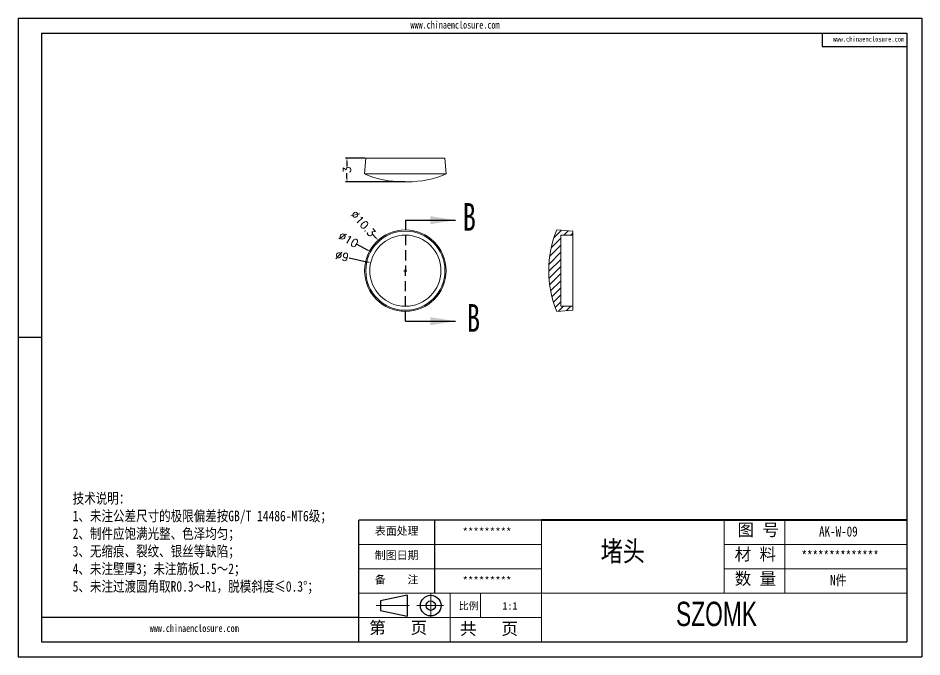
# Model space of a CAD drawing. Header units: inches. Extents: x 1171 to 2510, y 1089 to 1492.
# Drawn here: x 2395.7 to 2509.9, y 1088.5 to 1169.3 of the extents above; entities that cross this region are included whole.
import ezdxf

# ---------------------------------------------------------------- set-up
doc = ezdxf.new("R2010")
doc.units = ezdxf.units.IN
doc.linetypes.add('CENTER2', pattern=[28.575, 19.05, -3.175, 3.175, -3.175])
doc.linetypes.add('HIDDEN', pattern=[1.905, 1.27, -0.635])
doc.layers.add('文字', color=81, linetype='Continuous')
for name, color, linetype, lineweight in [('粗实线', 7, 'Continuous', 30), ('细实线', 3, 'Continuous', 9), ('细点划线', 2, 'CENTER2', 9)]:
    doc.layers.add(name, color=color, linetype=linetype, lineweight=lineweight)
doc.styles.add('SLDTEXTSTYLE5', font='TXT', dxfattribs={"width": 0.7})
doc.styles.get("Standard").update_dxf_attribs({"font": 'txt', "bigfont": 'gbcbig.shx'})
doc.styles.add('宋体', font='', dxfattribs={"width": 0.8, "height": 3.5})
doc.styles.add('长仿宋', font='', dxfattribs={"width": 0.7, "height": 4})
doc.styles.get('宋体').set_extended_font_data('SimSun')
doc.styles.get('长仿宋').set_extended_font_data('SimSun')
doc.dimstyles.new('1', dxfattribs={"dimtxt": 1, "dimasz": 0.5, "dimexe": 0.18, "dimexo": 0.0625, "dimgap": 0.09, "dimtad": 0, "dimzin": 12, "dimdsep": 46, "dimtxsty": 'Standard', "dimcen": 0.2, "dimclrd": 3, "dimclre": 3, "dimadec": 0, "dimazin": 0, "dimtfac": 1, "dimtofl": 0, "dimtmove": 0, "dimatfit": 3, "dimfxl": 0, "dimtolj": 1, "dimtzin": 0, "dimarcsym": 0})

# ---------------------------------------------------------------- blocks, each defined once
blk = doc.blocks.new('*D141')
at = {"color": 3, "lineweight": -2, "transparency": 16777216}
for p, q in [((2439.55, 1151.58), (2437.05, 1151.58)), ((2437.23, 1151.08), (2437.23, 1150.5)), ((2437.23, 1149.08), (2437.23, 1149.65)), ((2444.55, 1148.58), (2437.05, 1148.58))]:
    blk.add_line(p, q, dxfattribs=at)
at = {"color": 3, "transparency": 16777216}
for points in [[(2437.14, 1151.08), (2437.31, 1151.08), (2437.23, 1151.58)], [(2437.14, 1149.08), (2437.31, 1149.08), (2437.23, 1148.58)]]:
    blk.add_solid(points, dxfattribs=at)
at = {"layer": 'Defpoints', "color": 0, "transparency": 16777216}
for p in [(2437.23, 1151.58), (2439.61, 1151.58), (2444.61, 1148.58)]:
    blk.add_point(p, dxfattribs=at)
at = {"color": 0, "transparency": 16777216, "insert": (2437.23, 1150.08), "char_height": 1, "attachment_point": 5, "rotation": 90}
blk.add_mtext('\\A1;3', dxfattribs=at)
blk = doc.blocks.new('*D142')
at = {"color": 3, "lineweight": -2, "transparency": 16777216}
for p, q in [((2440.51, 1141.92), (2440.84, 1141.55)), ((2444.41, 1137.34), (2444.81, 1137.34)), ((2444.61, 1137.14), (2444.61, 1137.54))]:
    blk.add_line(p, q, dxfattribs=at)
at = {"color": 3, "transparency": 16777216}
blk.add_solid([(2440.9, 1141.61), (2440.78, 1141.49), (2441.18, 1141.18)], dxfattribs=at)
at = {"layer": 'Defpoints', "color": 0, "transparency": 16777216}
for p in [(2441.18, 1141.18), (2448.05, 1133.51)]:
    blk.add_point(p, dxfattribs=at)
at = {"color": 0, "transparency": 16777216, "insert": (2439.28, 1143.29), "char_height": 1, "attachment_point": 5, "rotation": 311.8645}
blk.add_mtext('\\A1;∅10.3', dxfattribs=at)
blk = doc.blocks.new('*D143')
at = {"color": 3, "lineweight": -2, "transparency": 16777216}
for p, q in [((2438.46, 1140.7), (2439.79, 1139.98)), ((2444.41, 1137.34), (2444.81, 1137.34)), ((2444.61, 1137.14), (2444.61, 1137.54))]:
    blk.add_line(p, q, dxfattribs=at)
at = {"color": 3, "transparency": 16777216}
blk.add_solid([(2439.83, 1140.05), (2439.75, 1139.91), (2440.22, 1139.74)], dxfattribs=at)
at = {"layer": 'Defpoints', "color": 0, "transparency": 16777216}
for p in [(2440.22, 1139.74), (2449, 1134.94)]:
    blk.add_point(p, dxfattribs=at)
at = {"color": 0, "transparency": 16777216, "insert": (2437.43, 1141.26), "char_height": 1, "attachment_point": 5, "rotation": 331.3437}
blk.add_mtext('\\A1;∅10', dxfattribs=at)
blk = doc.blocks.new('*D144')
at = {"color": 3, "lineweight": -2, "transparency": 16777216}
for p, q in [((2437.51, 1138.97), (2439.74, 1138.46)), ((2444.41, 1137.34), (2444.81, 1137.34)), ((2444.61, 1137.14), (2444.61, 1137.54))]:
    blk.add_line(p, q, dxfattribs=at)
at = {"color": 3, "transparency": 16777216}
blk.add_solid([(2439.76, 1138.54), (2439.72, 1138.38), (2440.23, 1138.35)], dxfattribs=at)
at = {"layer": 'Defpoints', "color": 0, "transparency": 16777216}
for p in [(2440.23, 1138.35), (2449, 1136.34)]:
    blk.add_point(p, dxfattribs=at)
at = {"color": 0, "transparency": 16777216, "insert": (2436.61, 1139.18), "char_height": 1, "attachment_point": 5, "rotation": 347.0929}
blk.add_mtext('\\A1;∅9', dxfattribs=at)

msp = doc.modelspace()

# ---------------------------------------------------------------- hatches: boundary and pattern name
at = {"linetype": 'Continuous', "lineweight": 0}
h = msp.add_hatch(dxfattribs=at)
h.set_pattern_fill('ANSI31', color=4, scale=0.2, angle=3e-322, style=0)
edge = h.paths.add_edge_path(flags=0)
edge.add_arc((2475.109, 1137.068), 12.353, 178.72848, 203.24882)
edge.add_line((2463.759, 1132.192), (2465.759, 1132.342))
edge.add_line((2465.759, 1132.342), (2465.759, 1132.842))
edge.add_line((2465.759, 1132.842), (2464.259, 1132.842))
edge.add_line((2464.259, 1132.842), (2464.259, 1141.842))
edge.add_line((2464.259, 1141.842), (2465.759, 1141.842))
edge.add_line((2465.759, 1141.842), (2465.759, 1142.342))
edge.add_line((2465.759, 1142.342), (2463.759, 1142.492))
edge.add_arc((2475.109, 1137.616), 12.353, 156.75118, 181.27152)

# ---------------------------------------------------------------- linework, layer by layer
for p, q in [((2395.665, 1169.279), (2509.894, 1169.279)), ((2395.665, 1169.279), (2395.665, 1088.511)), ((2509.894, 1169.279), (2509.894, 1088.511)), ((2398.621, 1167.356), (2507.97, 1167.356)), ((2398.621, 1167.356), (2398.621, 1090.434)), ((2497.287, 1167.356), (2497.287, 1165.686)), ((2507.97, 1167.356), (2507.97, 1090.434)), ((2497.287, 1165.686), (2507.97, 1165.686)), ((2398.621, 1128.895), (2395.665, 1128.895)), ((2395.665, 1125.904), (2395.665, 1088.511)), ((2461.818, 1105.819), (2438.741, 1105.819)), ((2438.741, 1090.434), (2438.741, 1105.819)), ((2448.356, 1096.588), (2448.356, 1105.819)), ((2438.741, 1093.511), (2398.621, 1093.511)), ((2398.621, 1090.434), (2507.97, 1090.434)), ((2395.665, 1088.511), (2509.894, 1088.511)), ((2395.665, 1088.511), (2448.549, 1088.511))]:
    msp.add_line(p, q)
at = {"color": 7, "linetype": 'Continuous', "lineweight": 15}
for p, q in [((2439.612, 1151.58), (2439.462, 1149.58)), ((2449.612, 1151.58), (2439.612, 1151.58)), ((2449.762, 1149.58), (2449.612, 1151.58)), ((2449.762, 1149.58), (2439.462, 1149.58)), ((2444.338, 1148.577), (2444.886, 1148.577)), ((2465.759, 1142.342), (2463.759, 1142.492)), ((2465.759, 1141.842), (2465.759, 1142.342)), ((2465.759, 1141.842), (2464.259, 1141.842)), ((2464.259, 1132.842), (2464.259, 1141.842)), ((2465.759, 1132.842), (2465.759, 1141.842)), ((2462.756, 1137.616), (2462.756, 1137.068)), ((2463.759, 1132.192), (2465.759, 1132.342)), ((2464.259, 1132.842), (2465.759, 1132.842)), ((2465.759, 1132.342), (2465.759, 1132.842))]:
    msp.add_line(p, q, dxfattribs=at)
at = {"color": 7, "linetype": 'HIDDEN', "lineweight": 30}
for p, q in [((2444.612, 1143.728), (2444.612, 1137.378)), ((2444.612, 1130.956), (2444.612, 1137.306))]:
    msp.add_line(p, q, dxfattribs=at)
at = {"color": 7, "linetype": 'Continuous', "lineweight": 30}
for p, q in [((2444.612, 1143.728), (2450.962, 1143.728)), ((2444.612, 1130.956), (2450.962, 1130.956))]:
    msp.add_line(p, q, dxfattribs=at)
at = {"color": 7, "linetype": 'Continuous', "lineweight": 15}
for radius in [5.15, 5, 4.5]:
    msp.add_circle((2444.612, 1137.342), radius, dxfattribs=at)
for centre, start, end in [((2444.338, 1160.929), 246.75118, 270), ((2444.886, 1160.929), 270, 293.24882), ((2475.109, 1137.616), 156.75118, 181.27152), ((2475.109, 1137.068), 178.72848, 203.24882)]:
    msp.add_arc(centre, 12.353, start, end, dxfattribs=at)
at = {"color": 7, "linetype": 'Continuous', "lineweight": 30}
for points in [[(2450.962, 1143.728), (2447.787, 1144.236), (2447.787, 1143.22)], [(2450.962, 1130.956), (2447.787, 1131.464), (2447.787, 1130.448)]]:
    msp.add_solid(points, dxfattribs=at)
at = {"layer": '粗实线', "color": 7, "lineweight": 40}
msp.add_line((2507.97, 1105.819), (2461.818, 1105.819), dxfattribs=at)
at = {"layer": '粗实线', "color": 7}
for p, q in [((2444.822, 1096.3), (2441.46, 1095.588)), ((2441.46, 1095.588), (2441.46, 1094.399)), ((2444.822, 1096.3), (2444.822, 1093.665)), ((2441.46, 1094.399), (2444.822, 1093.665))]:
    msp.add_line(p, q, dxfattribs=at)
for radius in [1.307, 0.594]:
    msp.add_circle((2447.814, 1094.993), radius, dxfattribs=at)
at = {"layer": '细实线', "color": 7}
for p, q in [((2461.818, 1105.819), (2461.818, 1090.434)), ((2484.894, 1105.819), (2484.894, 1096.588)), ((2492.586, 1105.819), (2492.586, 1096.653)), ((2461.818, 1102.742), (2438.741, 1102.742)), ((2507.97, 1102.742), (2484.894, 1102.742)), ((2461.818, 1099.665), (2438.741, 1099.665)), ((2507.97, 1099.665), (2484.894, 1099.665)), ((2507.97, 1096.588), (2438.741, 1096.588)), ((2450.279, 1096.588), (2450.279, 1090.434)), ((2454.126, 1096.588), (2454.126, 1093.511)), ((2461.818, 1093.511), (2438.741, 1093.511))]:
    msp.add_line(p, q, dxfattribs=at)
at = {"layer": '细点划线', "color": 7}
for p, q in [((2447.814, 1096.498), (2447.814, 1093.511)), ((2440.924, 1094.993), (2445.08, 1094.993)), ((2446.066, 1094.993), (2449.445, 1094.993))]:
    msp.add_line(p, q, dxfattribs=at)

# ---------------------------------------------------------------- texts
at = {"color": 7, "linetype": 'Continuous', "char_height": 3.5, "attachment_point": 1, "style": 'SLDTEXTSTYLE5'}
for insert in [(2451.859, 1145.886), (2452.387, 1133.114)]:
    msp.add_mtext('B', dxfattribs=dict(at, insert=insert))
at = {"char_height": 1.01188, "width": 575.09983, "attachment_point": 1}
for s, insert in [('{\\fSimHei|b0|i0|c134|p49;表面处理}', (2440.748, 1104.945)), ('{\\fSimHei|b0|i0|c134|p49;*********}', (2451.831, 1104.815)), ('{\\fSimHei|b0|i0|c134|p49;制图日期}', (2440.748, 1101.869)), ('{\\fSimHei|b0|i0|c134|p49;备    注}', (2440.748, 1098.792)), ('{\\fSimHei|b0|i0|c134|p49;*********}', (2451.831, 1098.662))]:
    msp.add_mtext(s, dxfattribs=dict(at, insert=insert))
at = {"layer": '文字', "color": 0, "attachment_point": 1, "style": '宋体'}
for s, insert, char_height, width in [('www.chinaenclosure.com', (2445.255, 1168.891), 0.94015, 16.51753), ('www.chinaenclosure.com', (2498.663, 1166.933), 0.62677, 11.01169), ('{\\H1.111x;技术说明：\\P1、未注公差尺寸的极限偏差按GB/T 14486-MT6级；\\P2、制件应饱满光整、色泽均匀；\\P3、无缩痕、裂纹、银丝等缺陷；\\P4、未注壁厚3；未注筋板1.5～2；\\P5、未注过渡圆角取R0.3～R1，脱模斜度≤0.3%%D；}', (2402.562, 1109.228), 1.2019, 43.7771), ('{\\H1.111x;AK-W-09}', (2496.891, 1105.015), 1.15382, 13.33946), ('堵头', (2469.287, 1103.162), 2.564, 32.7804), ('{\\H1.111x;**************}', (2494.672, 1101.938), 1.15382, 13.33946), ('{\\H1.111x;N件}', (2498.287, 1098.861), 1.15382, 13.33946), ('www.chinaenclosure.com', (2412.294, 1092.611), 0.94015, 16.51753)]:
    msp.add_mtext(s, dxfattribs=dict(at, insert=insert, char_height=char_height, width=width))
at = {"layer": '粗实线', "insert": (2478.815, 1095.486), "char_height": 3.07685, "width": 34.50388, "attachment_point": 1, "style": '长仿宋'}
msp.add_mtext('{\\fSTXinwei|b0|i0|c134|p2;SZOMK}', dxfattribs=at)
at = {"layer": '细实线', "color": 7, "attachment_point": 1}
for s, insert, char_height, width in [('{\\fSimSun|b0|i0|c134|p54;图 号}', (2486.586, 1105.352), 1.53843, 7.69214), ('{\\fSimSun|b0|i0|c134|p54;材 料   }', (2486.221, 1102.275), 1.53843, 7.69214), ('{\\fSimSun|b0|i0|c134|p54;数 量}', (2486.229, 1099.183), 1.53843, 6.95081), ('{\\fSimSun|b0|i0|c134|p54;比例}', (2451.356, 1095.423), 0.92306, 4.05193), ('{\\fSimSun|b0|i0|c134|p54;1:1}', (2456.885, 1095.423), 0.92306, 4.05193), ('{\\fSimSun|b0|i0|c134|p54;第   页}', (2440.036, 1092.982), 1.53843, 11.5382), ('{\\fSimSun|b0|i0|c134|p54; 共   页}', (2450.468, 1092.852), 1.53843, 11.5382)]:
    msp.add_mtext(s, dxfattribs=dict(at, insert=insert, char_height=char_height, width=width))

# ---------------------------------------------------------------- dimensions: what is measured, and where the dimension line sits
dim = msp.add_linear_dim(base=(2437.227, 1151.58), p1=(2444.612, 1148.577), p2=(2439.612, 1151.58), angle=90, dimstyle='1')
dim.commit()
dim.dimension.update_dxf_attribs({"geometry": '*D141', "text_midpoint": (2437.227, 1150.078)})
dim = msp.add_diameter_dim_2p(p1=(2448.049, 1133.507), p2=(2441.175, 1141.177), dimstyle='1')
dim.commit()
dim.dimension.update_dxf_attribs({"geometry": '*D142', "text_midpoint": (2439.28, 1143.292)})
for p1, p2, picture, middle in [((2449, 1134.944), (2440.225, 1139.74), '*D143', (2437.435, 1141.264)), ((2448.998, 1136.337), (2440.226, 1138.347), '*D144', (2436.608, 1139.176))]:
    dim = msp.add_diameter_dim_2p(p1=p1, p2=p2, dimstyle='1')
    dim.commit()
    dim.dimension.update_dxf_attribs({"geometry": picture, "text_midpoint": middle, "dimtype": 163})

doc.saveas('drawing.dxf')
